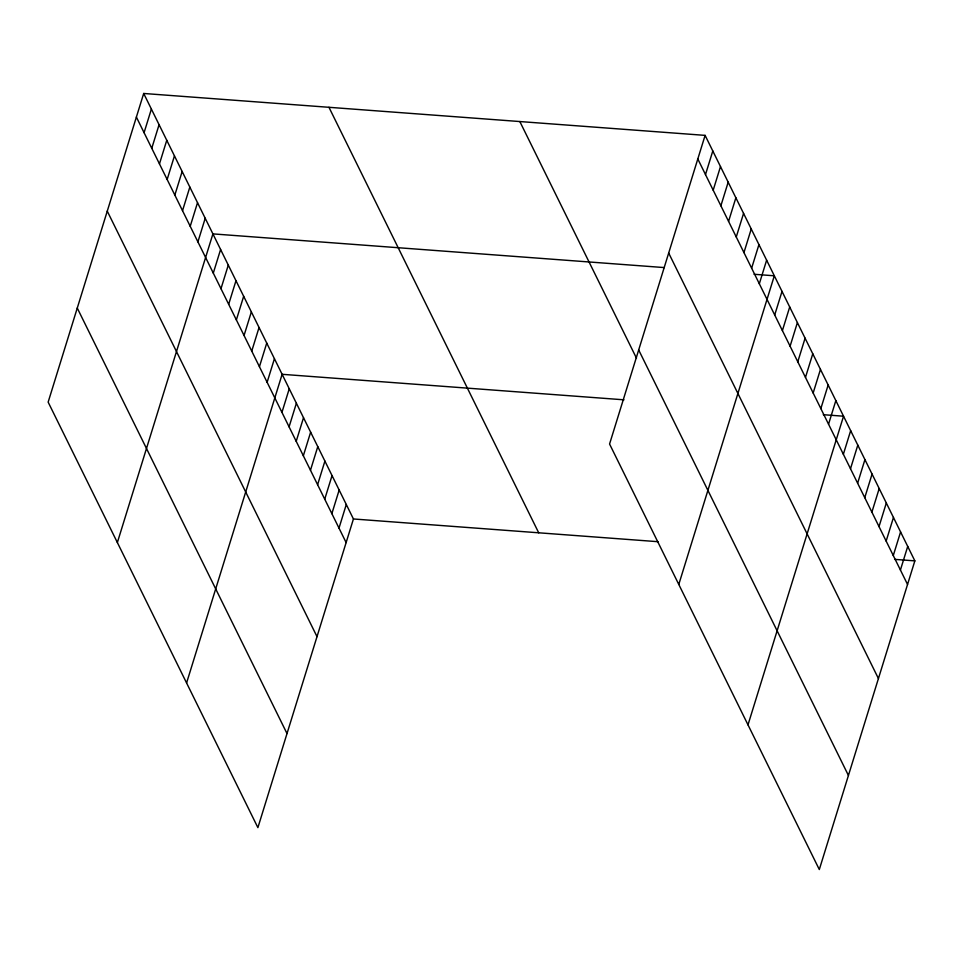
<?xml version="1.0" encoding="UTF-8"?>
<svg xmlns="http://www.w3.org/2000/svg" width="963" height="963" viewBox="0 0 963 963"><rect width="100%" height="100%" fill="white"/><g stroke="black" fill="none" stroke-linecap="round" stroke-linejoin="round"><path stroke-width="1.44" d="M143.692 93.471L48.15 402.125L257.891 827.626L353.433 518.973L143.692 93.471L705.109 135.374L914.85 560.875L819.308 869.529L609.567 444.027L705.109 135.374M144.077 132.677L151.384 109.072M151.769 148.278L159.076 124.684M159.461 163.879L166.768 140.285M167.153 179.479L174.459 155.886M174.845 195.08L182.151 171.486M182.525 210.692L189.831 187.087M190.217 226.293L197.523 202.687M197.909 241.894L205.215 218.288M117.366 542.542L212.907 233.889L664.326 267.582M213.292 273.095L220.599 249.489M220.984 288.695L228.291 265.09M228.676 304.296L235.983 280.69M236.368 319.897L243.663 296.303M244.048 335.497L251.355 311.904M251.74 351.098L259.047 327.504M259.432 366.698L266.739 343.105M267.124 382.311L274.431 358.705M186.581 682.96L282.123 374.306L623.976 399.814M281.942 412.369L289.249 388.775M289.081 426.838L296.387 403.244M296.207 441.307L303.514 417.701M303.345 455.776L310.64 432.17M310.471 470.245L317.778 446.639M317.597 484.714L324.904 461.108M324.736 499.171L332.042 475.578M331.862 513.64L339.169 490.047M339 528.109L346.295 504.504M705.494 174.58L712.801 150.974M713.186 190.18L720.493 166.575M720.878 205.781L728.184 182.176M728.57 221.382L735.876 197.776M736.262 236.982L743.568 213.377M743.954 252.583L751.248 228.977M751.634 268.183L758.94 244.59M759.326 283.784L766.632 260.191M678.783 584.445L774.324 275.791L754.065 274.274M774.709 314.985L782.016 291.392M782.401 330.586L789.708 306.992M790.093 346.199L797.4 322.593M797.785 361.799L805.092 338.194M805.477 377.4L812.772 353.794M813.157 393L820.464 369.395M820.849 408.601L828.156 384.995M828.541 424.202L835.848 400.596M747.998 724.85L843.54 416.209L823.281 414.692M843.359 454.271L850.666 430.666M850.498 468.74L857.804 445.135M857.624 483.209L864.93 459.604M864.762 497.666L872.069 474.073M871.888 512.135L879.195 488.542M879.014 526.605L886.321 502.999M886.153 541.074L893.459 517.468M893.279 555.543L900.586 531.937M900.417 570.012L907.724 546.406M353.433 518.973L658.006 541.7M894.591 559.359L914.85 560.875M697.802 158.967L907.543 584.469M668.683 253.04L878.425 678.542M638.686 349.954L848.427 775.456M519.839 121.543L636.483 358.176M328.961 107.302L538.702 532.804M136.385 117.077L346.126 542.578M107.266 211.138L317.008 636.639M77.269 308.064L287.01 733.565"/></g></svg>
